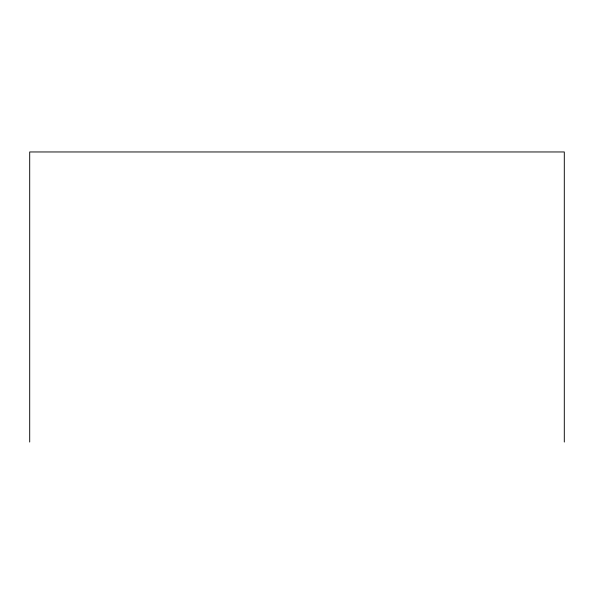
<?xml version="1.0" encoding="UTF-8"?>
<svg xmlns="http://www.w3.org/2000/svg" width="594" height="594" viewBox="0 0 594 594"><rect width="100%" height="100%" fill="white"/><g stroke="black" fill="none" stroke-linecap="round" stroke-linejoin="round"><path stroke-width="0.89" d="M564.3 442.04L564.3 151.96L29.7 151.96L29.7 442.04"/></g></svg>
